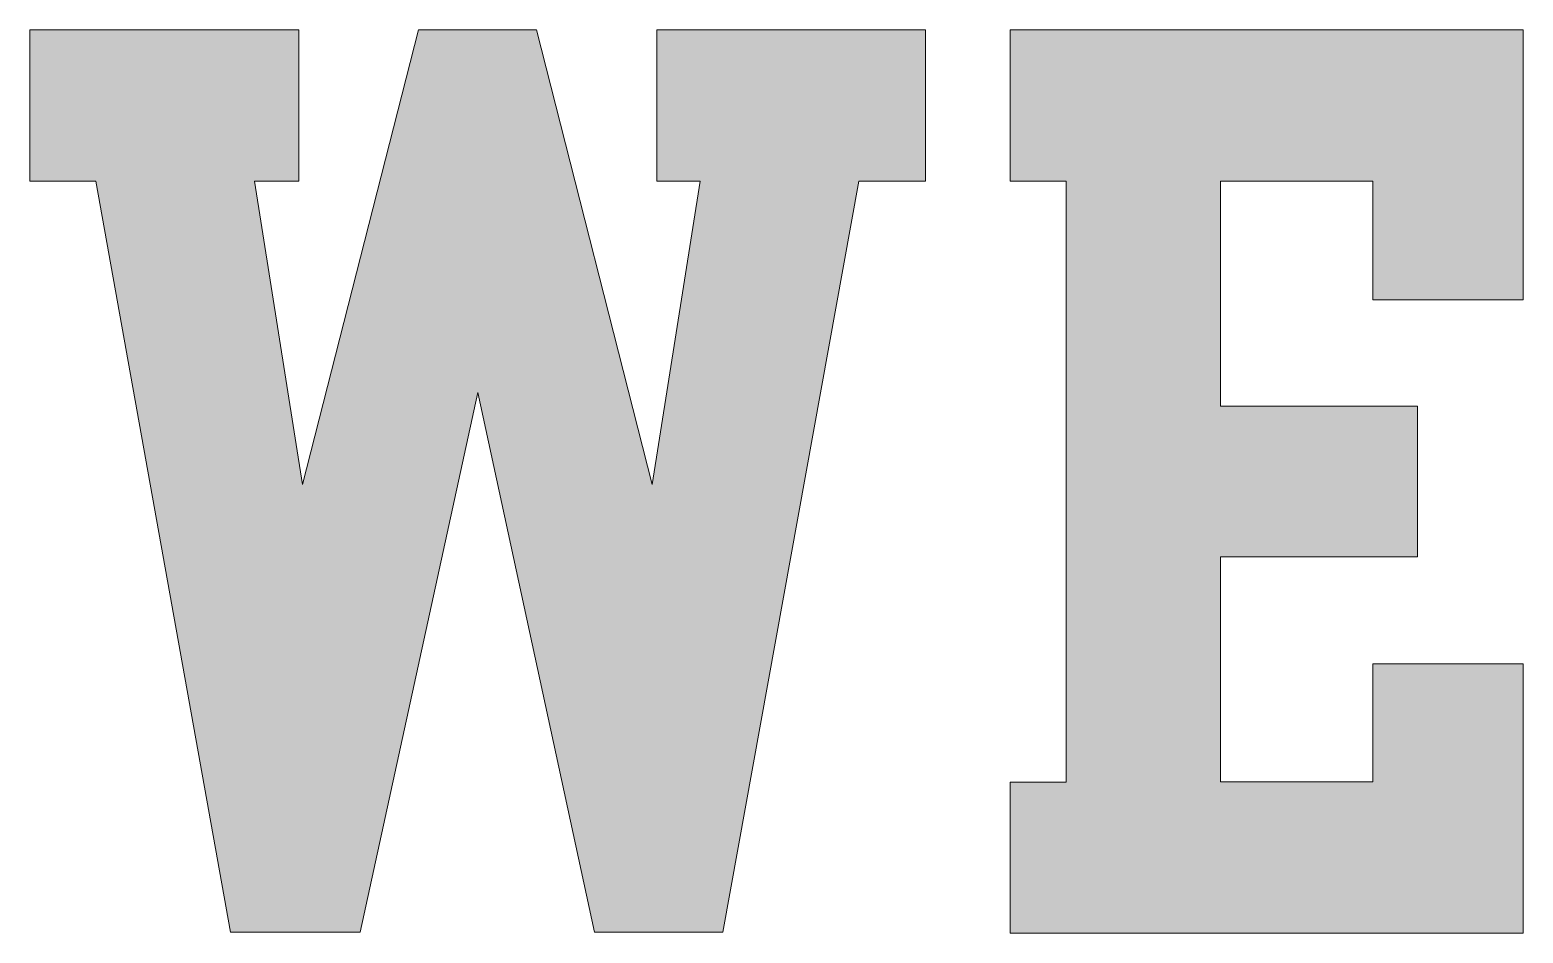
# Model space of a CAD drawing. Header units: inches. Extents: x 150 to 930, y -913 to -168.
# Drawn here: x 408.2 to 657.6, y -709 to -558.2 of the extents above; entities that cross this region are included whole.
import ezdxf

# ---------------------------------------------------------------- set-up
doc = ezdxf.new("R2010")
doc.units = ezdxf.units.IN
doc.header["$MEASUREMENT"] = 0
doc.layers.add('Layer 1', color=7, linetype='Continuous')

# ---------------------------------------------------------------- blocks, each defined once
blk = doc.blocks.new('block 3')
at = {"layer": 'Layer 1', "true_color": 0x2a4f7b}
h = blk.add_hatch(color=167, dxfattribs=at)
h.dxf.hatch_style = 2
h.paths.add_polyline_path([(502.55, -708.84), (483.03, -618.76), (463.41, -708.84), (441.72, -708.84), (419.27, -583.49), (408.23, -583.49), (408.23, -558.21), (453.13, -558.21), (453.13, -583.49), (445.77, -583.49), (453.79, -634.14), (473.13, -558.21), (492.84, -558.21), (512.17, -634.14), (520.19, -583.49), (512.93, -583.49), (512.93, -558.21), (557.82, -558.21), (557.82, -583.49), (546.7, -583.49), (523.96, -708.84)])
h = blk.add_hatch(color=167, dxfattribs=at)
h.dxf.hatch_style = 2
h.paths.add_polyline_path([(632.53, -683.75), (632.53, -664.04), (657.62, -664.04), (657.62, -709.03), (571.97, -709.03), (571.97, -683.84), (581.31, -683.84), (581.31, -583.49), (571.97, -583.49), (571.97, -558.21), (657.62, -558.21), (657.62, -603.29), (632.53, -603.29), (632.53, -583.49), (607.06, -583.49), (607.06, -621.03), (639.98, -621.03), (639.98, -646.21), (607.06, -646.21), (607.06, -683.75)])
at = {"layer": 'Layer 1', "lineweight": 0}
for points in [[(502.55, -708.84), (483.03, -618.76), (463.41, -708.84), (441.72, -708.84), (419.27, -583.49), (408.23, -583.49), (408.23, -558.21), (453.13, -558.21), (453.13, -583.49), (445.77, -583.49), (453.79, -634.14), (473.13, -558.21), (492.84, -558.21), (512.17, -634.14), (520.19, -583.49), (512.93, -583.49), (512.93, -558.21), (557.82, -558.21), (557.82, -583.49), (546.7, -583.49), (523.96, -708.84), (502.55, -708.84)], [(632.53, -683.75), (632.53, -664.04), (657.62, -664.04), (657.62, -709.03), (571.97, -709.03), (571.97, -683.84), (581.31, -683.84), (581.31, -583.49), (571.97, -583.49), (571.97, -558.21), (657.62, -558.21), (657.62, -603.29), (632.53, -603.29), (632.53, -583.49), (607.06, -583.49), (607.06, -621.03), (639.98, -621.03), (639.98, -646.21), (607.06, -646.21), (607.06, -683.75), (632.53, -683.75)]]:
    blk.add_lwpolyline(points, dxfattribs=at)
blk = doc.blocks.new('block 2')
at = {"layer": 'Layer 1'}
blk.add_blockref('block 3', (0, 0), dxfattribs=at)

msp = doc.modelspace()

# ---------------------------------------------------------------- block references
at = {"layer": 'Layer 1'}
msp.add_blockref('block 2', (0, 0), dxfattribs=at)

doc.saveas('drawing.dxf')
